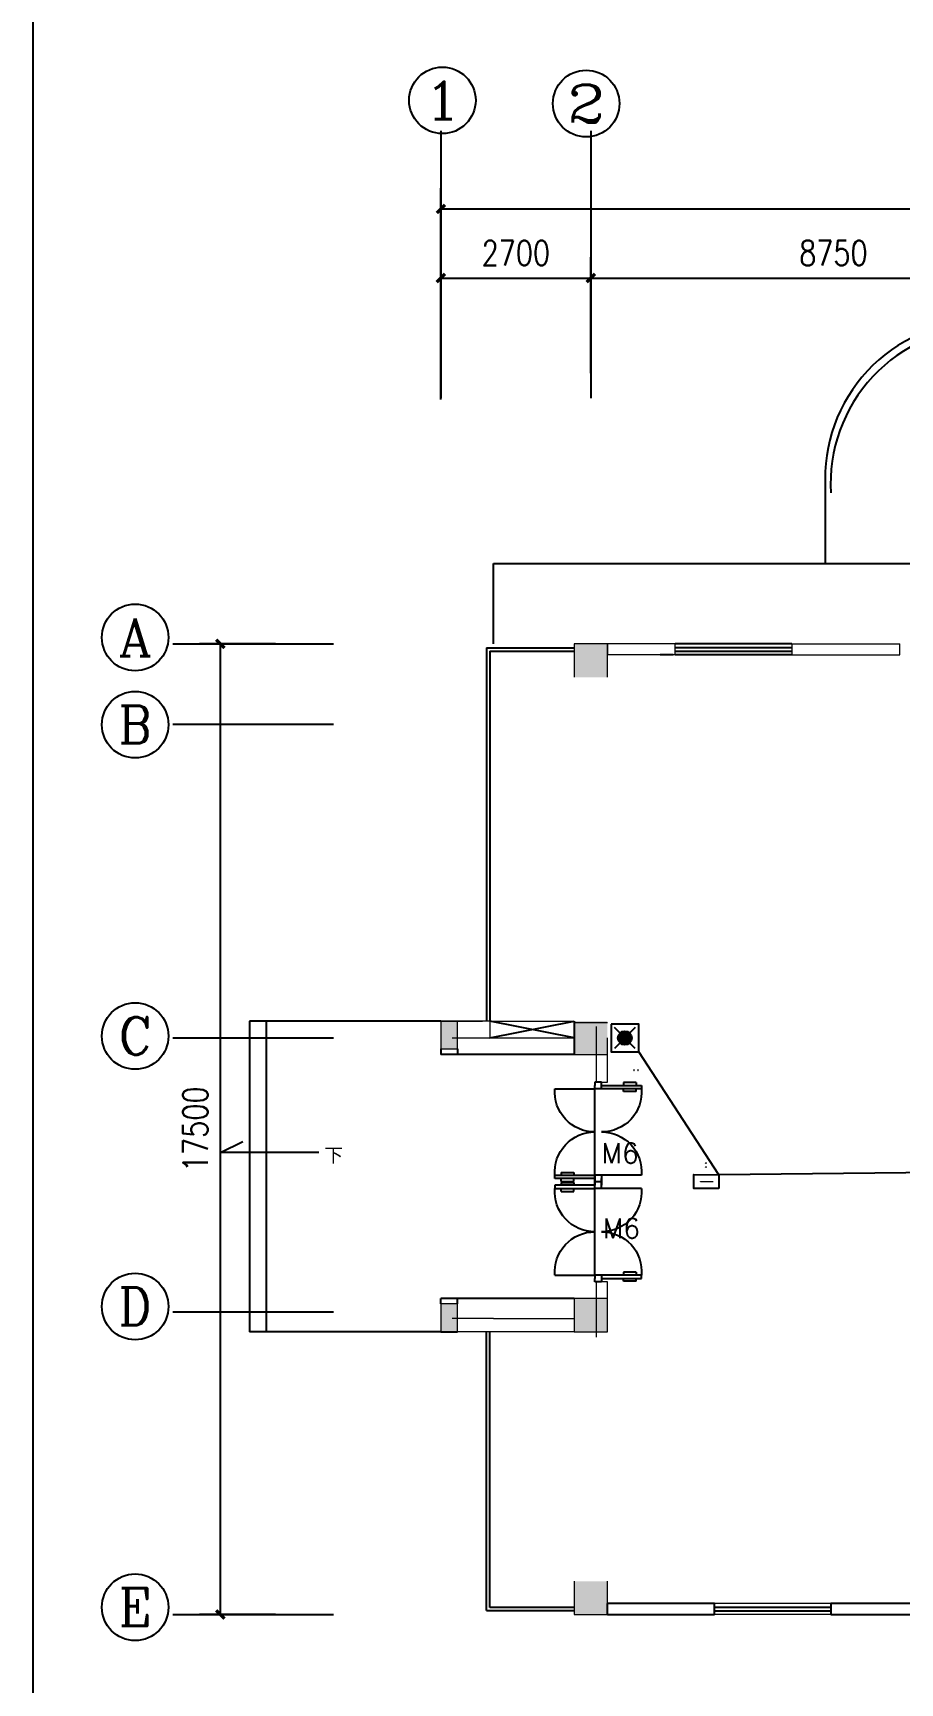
# Model space of a CAD drawing. Extents: x 1487452 to 1619693, y 165319 to 350168.
# Drawn here: x 1561972 to 1577601, y 198593 to 228341 of the extents above; entities that cross this region are included whole.
import ezdxf
from ezdxf.enums import TextEntityAlignment as Align

# ---------------------------------------------------------------- set-up
doc = ezdxf.new("R2010")
doc.units = 0
doc.header["$LTSCALE"] = 1000
doc.header["$MEASUREMENT"] = 0
doc.layers.get('0').update_dxf_attribs({"linetype": 'CONTINUOUS'})
doc.layers.get('Defpoints').update_dxf_attribs({"linetype": 'CONTINUOUS'})
for name, color, linetype in [('2', 6, 'CONTINUOUS'), ('AXIS', 3, 'CONTINUOUS'), ('AXIS_TEXT', 7, 'CONTINUOUS'), ('COLUMN', 9, 'CONTINUOUS'), ('Dim3', 30, 'CONTINUOUS'), ('DIME', 3, 'CONTINUOUS'), ('EQUIP', 3, 'CONTINUOUS'), ('G', 4, 'CONTINUOUS'), ('WALL', 4, 'CONTINUOUS')]:
    doc.layers.add(name, color=color, linetype=linetype)
doc.styles.add('_TCH_AXIS', font='COMPLEX', dxfattribs={"bigfont": 'GBCBIG'})
doc.styles.add('_TCH_DIM', font='SIMPLEX', dxfattribs={"bigfont": 'GBCBIG'})
doc.styles.add('DIM_FONT', font='SIMPLEX.shx', dxfattribs={"width": 0.8})
doc.styles.add('常用字体', font='isocp.shx', dxfattribs={"width": 0.9, "bigfont": 'gbcbig.shx'})
doc.styles.add('黑体', font='SIMHEI.TTF')
doc.dimstyles.new('DIMN150', dxfattribs={"dimscale": 1.5, "dimtxt": 300, "dimasz": 100, "dimexe": 250, "dimexo": 300, "dimgap": 150, "dimtad": 1, "dimdec": 0, "dimzin": 0, "dimdsep": 46, "dimtxsty": 'DIM_FONT', "dimblk": 'ARCHTICK', "dimcen": 0.09, "dimclrt": 7, "dimazin": 2, "dimtfac": 1, "dimtdec": 0, "dimtix": 1, "dimtmove": 2, "dimatfit": 3, "dimldrblk": 'ARCHTICK', "dimfxl": 1, "dimtolj": 1, "dimtzin": 0, "dimarcsym": 0})

# ---------------------------------------------------------------- blocks, each defined once
blk = doc.blocks.new('_ArchTick')
at = {"color": 0, "linetype": 'ByBlock', "const_width": 0.4}
blk.add_lwpolyline([(-0.5, -0.5), (0.5, 0.5)], dxfattribs=at)
blk = doc.blocks.new('*D173')
at = {"layer": 'AXIS', "color": 0, "linetype": 'Continuous', "lineweight": -2, "transparency": 16777216}
for p, q in [((1566344, 217327), (1564974, 217327)), ((1565349, 217327), (1565349, 199827)), ((1566344, 199827), (1564974, 199827))]:
    blk.add_line(p, q, dxfattribs=at)
at = {"layer": 'Defpoints', "color": 0, "linetype": 'Continuous', "transparency": 16777216}
for p in [(1566794, 217327), (1565349, 199827), (1566794, 199827)]:
    blk.add_point(p, dxfattribs=at)
at = {"layer": 'AXIS', "color": 0, "linetype": 'Continuous', "lineweight": -2, "transparency": 16777216, "xscale": 150, "yscale": 150, "zscale": 150}
for p, rotation in [((1565349, 217327), 90), ((1565349, 199827), 270)]:
    blk.add_blockref('_ArchTick', p, dxfattribs=dict(at, rotation=rotation))
at = {"layer": 'AXIS', "color": 2, "linetype": 'Continuous', "transparency": 16777216, "insert": (1564899, 208577), "char_height": 450, "attachment_point": 5, "rotation": 90, "style": 'DIM_FONT'}
blk.add_mtext('\\A1;17500', dxfattribs=at)
blk = doc.blocks.new('*D179')
at = {"layer": 'AXIS', "color": 0, "linetype": 'Continuous', "lineweight": -2, "transparency": 16777216}
for p, q in [((1569326, 222206), (1569326, 224299)), ((1572026, 222206), (1572026, 224299)), ((1569326, 223924), (1572026, 223924))]:
    blk.add_line(p, q, dxfattribs=at)
at = {"layer": 'Defpoints', "color": 0, "linetype": 'Continuous', "transparency": 16777216}
for p in [(1572026, 223924), (1569326, 221756), (1572026, 221756)]:
    blk.add_point(p, dxfattribs=at)
at = {"layer": 'AXIS', "color": 0, "linetype": 'Continuous', "lineweight": -2, "transparency": 16777216, "xscale": 150, "yscale": 150, "zscale": 150, "rotation": 180}
blk.add_blockref('_ArchTick', (1569326, 223924), dxfattribs=at)
at = {"layer": 'AXIS', "color": 0, "linetype": 'Continuous', "lineweight": -2, "transparency": 16777216, "xscale": 150, "yscale": 150, "zscale": 150}
blk.add_blockref('_ArchTick', (1572026, 223924), dxfattribs=at)
at = {"layer": 'AXIS', "color": 2, "linetype": 'Continuous', "transparency": 16777216, "insert": (1570676, 224374), "char_height": 450, "attachment_point": 5, "style": 'DIM_FONT'}
blk.add_mtext('\\A1;2700', dxfattribs=at)
blk = doc.blocks.new('*D180')
at = {"layer": 'AXIS', "color": 0, "linetype": 'Continuous', "lineweight": -2, "transparency": 16777216}
for p, q in [((1572026, 222206), (1572026, 224299)), ((1580776, 222206), (1580776, 224299)), ((1572026, 223924), (1580776, 223924))]:
    blk.add_line(p, q, dxfattribs=at)
at = {"layer": 'Defpoints', "color": 0, "linetype": 'Continuous', "transparency": 16777216}
for p in [(1580776, 223924), (1572026, 221756), (1580776, 221756)]:
    blk.add_point(p, dxfattribs=at)
at = {"layer": 'AXIS', "color": 0, "linetype": 'Continuous', "lineweight": -2, "transparency": 16777216, "xscale": 150, "yscale": 150, "zscale": 150, "rotation": 180}
blk.add_blockref('_ArchTick', (1572026, 223924), dxfattribs=at)
at = {"layer": 'AXIS', "color": 0, "linetype": 'Continuous', "lineweight": -2, "transparency": 16777216, "xscale": 150, "yscale": 150, "zscale": 150}
blk.add_blockref('_ArchTick', (1580776, 223924), dxfattribs=at)
at = {"layer": 'AXIS', "color": 2, "linetype": 'Continuous', "transparency": 16777216, "insert": (1576401, 224374), "char_height": 450, "attachment_point": 5, "style": 'DIM_FONT'}
blk.add_mtext('\\A1;8750', dxfattribs=at)
blk = doc.blocks.new('*D187')
at = {"layer": 'AXIS', "color": 0, "linetype": 'Continuous', "lineweight": -2, "transparency": 16777216}
for p, q in [((1569326, 221731), (1569326, 225544)), ((1613476, 221731), (1613476, 225544)), ((1569326, 225169), (1613476, 225169))]:
    blk.add_line(p, q, dxfattribs=at)
at = {"layer": 'Defpoints', "color": 0, "linetype": 'Continuous', "transparency": 16777216}
for p in [(1613476, 225169), (1569326, 221281), (1613476, 221281)]:
    blk.add_point(p, dxfattribs=at)
at = {"layer": 'AXIS', "color": 0, "linetype": 'Continuous', "lineweight": -2, "transparency": 16777216, "xscale": 150, "yscale": 150, "zscale": 150, "rotation": 180}
blk.add_blockref('_ArchTick', (1569326, 225169), dxfattribs=at)
at = {"layer": 'AXIS', "color": 0, "linetype": 'Continuous', "lineweight": -2, "transparency": 16777216, "xscale": 150, "yscale": 150, "zscale": 150}
blk.add_blockref('_ArchTick', (1613476, 225169), dxfattribs=at)
at = {"layer": 'AXIS', "color": 2, "linetype": 'Continuous', "transparency": 16777216, "insert": (1591401, 225619), "char_height": 450, "attachment_point": 5, "style": 'DIM_FONT'}
blk.add_mtext('\\A1;44150', dxfattribs=at)
blk = doc.blocks.new('_LINKPT1')
blk.add_line((0, 0), (0, 0))
blk = doc.blocks.new('_Y15ITF')
blk.add_lwpolyline([(0.45, 0), (-0.45, 0), (-0.45, 0.5), (0.45, 0.5)], close=True)
blk.add_lwpolyline([(0.25, 0.25, 0.05, 0.05, 0), (-0.05, 0.25, 0.2, 0, 0), (-0.25, 0.25, 0, 0, 0)], format="xyseb")
at = {"xscale": 0.002, "yscale": 0.002, "zscale": 0.002}
for p in [(-0.45, 0.5), (-0.45, 0.25), (-0.45, 0), (0, 0.5), (0, 0), (0.45, 0.5), (0.45, 0.25), (0.45, 0)]:
    blk.add_blockref('_LINKPT1', p, dxfattribs=at)
at = {"style": '常用字体', "width": 0.9, "flags": 8}
blk.add_attdef('$TEXT$', text='', height=0.6, dxfattribs=at).set_placement((0.245, 0.845), align=Align.MIDDLE_CENTER)
at = {"style": 'DIM_FONT', "width": 0.8, "flags": 9}
blk.add_attdef('A', (0, 0), '', height=0.00002, dxfattribs=at)
blk = doc.blocks.new('_Y22IEB')
for p, q in [((-0.375, 0.875), (0.375, 0.125)), ((0.375, 0.875), (-0.375, 0.125))]:
    blk.add_line(p, q)
blk.add_lwpolyline([(-0.5, 0), (0.5, 0), (0.5, 1), (-0.5, 1)], close=True)
blk.add_circle((0, 0.5), 0.25)
for points in [[(-0.217, 0.625), (0.217, 0.625), (-0.25, 0.5), (0.25, 0.5)], [(-0.125, 0.717), (0.125, 0.717), (-0.217, 0.625), (0.217, 0.625)], [(0, 0.75), (0, 0.75), (-0.125, 0.717), (0.125, 0.717)], [(-0.217, 0.375), (0.217, 0.375), (-0.25, 0.5), (0.25, 0.5)], [(-0.125, 0.283), (0.125, 0.283), (-0.217, 0.375), (0.217, 0.375)], [(0, 0.25), (0, 0.25), (-0.125, 0.283), (0.125, 0.283)]]:
    blk.add_solid(points)
at = {"xscale": 0.002, "yscale": 0.002, "zscale": 0.002}
for p in [(0, 0.75), (-0.25, 0.5), (0, 0.25), (0.25, 0.5)]:
    blk.add_blockref('_LINKPT1', p, dxfattribs=at)
at = {"style": '常用字体', "width": 0.9, "flags": 8}
blk.add_attdef('$TEXT$', text='', height=0.6, dxfattribs=at).set_placement((0.9, 0.9), align=Align.MIDDLE_CENTER)
at = {"style": 'DIM_FONT', "width": 0.8, "flags": 9}
blk.add_attdef('A', (0, 0), '', height=0.00002, dxfattribs=at)

msp = doc.modelspace()

# ---------------------------------------------------------------- hatches: boundary and pattern name
at = {"lineweight": 13}
for points in [[(1571726.2, 216727.3), (1572326.2, 216727.3), (1572326.2, 217327.3), (1571726.2, 217327.3)], [(1569326.2, 210027.3), (1569626.2, 210027.3), (1569626.2, 210527.3), (1569326.2, 210527.3)], [(1571726.2, 209927.3), (1572326.2, 209927.3), (1572326.2, 210527.3), (1571726.2, 210527.3)], [(1569326.2, 204927.3), (1569626.2, 204927.3), (1569626.2, 205427.3), (1569326.2, 205427.3)], [(1571726.2, 204927.3), (1572326.2, 204927.3), (1572326.2, 205527.3), (1571726.2, 205527.3)], [(1571726.2, 199827.3), (1572326.2, 199827.3), (1572326.2, 200427.3), (1571726.2, 200427.3)], [(1571726.2, 199827.3), (1572326.2, 199827.3), (1572326.2, 200427.3), (1571726.2, 200427.3)]]:
    msp.add_hatch(color=256, dxfattribs=at).paths.add_polyline_path(points)

# ---------------------------------------------------------------- linework, layer by layer
for p, q in [((1572326.2, 217327.3), (1571726.2, 217327.3)), ((1571726.2, 217327.3), (1571726.2, 216727.3)), ((1572326.2, 216727.3), (1572326.2, 217327.3)), ((1572326.2, 217327.3), (1572326.2, 217127.3)), ((1573551.2, 217327.3), (1572326.2, 217327.3)), ((1573551.2, 217127.3), (1573551.2, 217327.3)), ((1575651.2, 217327.3), (1575651.2, 217127.3)), ((1575651.2, 217327.3), (1577601.2, 217327.3)), ((1577601.2, 217127.3), (1577601.2, 217327.3)), ((1573551.2, 217127.3), (1572326.2, 217127.3)), ((1575651.2, 217127.3), (1577601.2, 217127.3)), ((1569326.2, 210527.3), (1570076.2, 210527.3)), ((1569626.2, 210527.3), (1569326.2, 210527.3)), ((1569326.2, 210527.3), (1569326.2, 210027.3)), ((1569626.2, 210027.3), (1569626.2, 210527.3)), ((1570206.2, 210527.3), (1569626.2, 210527.3)), ((1570206.2, 210527.3), (1571726.2, 210527.3)), ((1570206.2, 210527.3), (1570206.2, 210227.3)), ((1572328.5, 210493.5), (1571728.5, 210493.5)), ((1572126.2, 210427.3), (1572126.2, 209427.6)), ((1569326.2, 210027.3), (1569626.2, 210027.3)), ((1569526.2, 210227.3), (1571726.2, 210227.3)), ((1572326.2, 209427.6), (1572326.2, 210227.3)), ((1571726.2, 209927.3), (1572326.2, 209927.3)), ((1572126.2, 209427.6), (1572326.2, 209427.6)), ((1572326.2, 205827.6), (1572126.2, 205827.6)), ((1572126.2, 205827.6), (1572126.2, 204827.3)), ((1572326.2, 205067.3), (1572326.2, 205827.6)), ((1569626.2, 205427.3), (1569326.2, 205427.3)), ((1569326.2, 205427.3), (1569326.2, 204927.3)), ((1569626.2, 204927.3), (1569626.2, 205427.3)), ((1572326.2, 205527.3), (1571726.2, 205527.3)), ((1571726.2, 205527.3), (1571726.2, 204927.3)), ((1572326.2, 204927.3), (1572326.2, 205527.3)), ((1570276.2, 205167.3), (1569526.2, 205167.3)), ((1570276.2, 205167.3), (1571726.2, 205167.3)), ((1570076.2, 204927.3), (1569326.2, 204927.3)), ((1571726.2, 204927.3), (1570076.2, 204927.3)), ((1571726.2, 204927.3), (1572326.2, 204927.3)), ((1571726.2, 200427.3), (1571726.2, 199827.3)), ((1571726.2, 200427.3), (1571726.2, 199827.3)), ((1572326.2, 199827.3), (1572326.2, 200427.3)), ((1572326.2, 199827.3), (1572326.2, 200427.3)), ((1571726.2, 199827.3), (1572326.2, 199827.3)), ((1571726.2, 199827.3), (1572326.2, 199827.3))]:
    msp.add_line(p, q, dxfattribs=at)
at = {"color": 251, "lineweight": 13}
for p, q in [((1576356.2, 200027.3), (1574256.2, 200027.3)), ((1576356.2, 199827.3), (1574256.2, 199827.3))]:
    msp.add_line(p, q, dxfattribs=at)
at = {"color": 7}
msp.add_lwpolyline([(1561972.5, 188551), (1561972.5, 228955.2), (1619692.7, 228955.2)], dxfattribs=at)
at = {"layer": '2', "color": 251, "ltscale": 600}
for p, q in [((1570146.2, 217257.3), (1570146.2, 210527.3)), ((1570146.2, 217257.3), (1571726.2, 217257.3)), ((1570206.2, 217197.3), (1570206.2, 210527.3)), ((1570206.2, 217197.3), (1571726.2, 217197.3)), ((1571726.2, 210527.3), (1571726.2, 209927.3))]:
    msp.add_line(p, q, dxfattribs=at)
at = {"layer": 'AXIS', "linetype": 'Continuous'}
for p, q in [((1569326.2, 226578), (1569326.2, 221756.1)), ((1572026.2, 226578), (1572026.2, 221756.1)), ((1564495.2, 217327.3), (1567388.4, 217327.3)), ((1564495.2, 215877.3), (1567388.4, 215877.3)), ((1564495.2, 210227.3), (1567388.4, 210227.3)), ((1564495.2, 205287.3), (1567388.4, 205287.3)), ((1564495.2, 199827.3), (1567388.4, 199827.3))]:
    msp.add_line(p, q, dxfattribs=at)
for centre in [(1569352.2, 227127.1), (1571943.9, 227068.9), (1563813.9, 217444.1), (1563813.9, 215870.5), (1563813.9, 210257.1), (1563813.9, 205380.8), (1563813.9, 199958.5)]:
    msp.add_circle(centre, 600, dxfattribs=at)
at = {"layer": 'COLUMN', "linetype": 'Continuous'}
msp.add_line((1569326.2, 204927.3), (1569626.2, 204927.3), dxfattribs=at)
at = {"layer": 'Dim3', "color": 251, "ltscale": 0.4}
for p, q in [((1576255.1, 220147.8), (1576255.1, 218777.3)), ((1570276.2, 217327.3), (1570276.2, 218777.3)), ((1570276.2, 218777.3), (1583676.2, 218777.3)), ((1575651.2, 217327.3), (1573551.2, 217327.3)), ((1573512.3, 217127.3), (1573279.8, 217127.3)), ((1575651.2, 217127.3), (1573551.2, 217127.3)), ((1569326.2, 210527.3), (1565876.2, 210527.3)), ((1565876.2, 210527.3), (1565876.2, 204927.3)), ((1566176.2, 210527.3), (1566176.2, 204927.3)), ((1572101.2, 205947.6), (1572101.2, 209307.6)), ((1569326.2, 204927.3), (1565876.2, 204927.3)), ((1570146.2, 199897.3), (1570146.2, 204927.3)), ((1570206.2, 199957.3), (1570206.2, 204927.3)), ((1571726.2, 199957.3), (1570206.2, 199957.3)), ((1570146.2, 199897.3), (1571726.2, 199897.3))]:
    msp.add_line(p, q, dxfattribs=at)
at = {"layer": 'Dim3', "color": 251, "ltscale": 0.4, "extrusion": (0, 0, -1)}
for p, q in [((1572101.2, 209427.6), (1572101.2, 209427.6)), ((1572221.2, 209427.6), (1572101.2, 209427.6)), ((1572101.2, 209427.6), (1572101.2, 209367.6)), ((1572221.2, 209307.6), (1572221.2, 209427.6)), ((1572221.2, 209427.6), (1572221.2, 209427.6)), ((1571381.2, 209307.6), (1572101.2, 209307.6)), ((1572101.2, 209307.6), (1572101.2, 209367.6)), ((1572221.2, 209307.6), (1572101.2, 209307.6)), ((1572221.2, 209367.6), (1572941.2, 209367.6)), ((1572221.2, 209307.6), (1572221.2, 209367.6)), ((1572941.2, 209307.6), (1572221.2, 209307.6)), ((1572845.5, 209418.3), (1572614.6, 209418.3)), ((1572614.6, 209418.3), (1572614.6, 209367.6)), ((1572614.6, 209256.8), (1572614.6, 209307.6)), ((1572845.5, 209256.8), (1572614.6, 209256.8)), ((1572845.5, 209418.3), (1572845.5, 209367.6)), ((1572845.5, 209256.8), (1572845.5, 209307.6)), ((1572941.2, 209367.6), (1572941.2, 209307.6)), ((1571381.2, 207747.6), (1572101.2, 207747.6)), ((1571381.2, 207687.6), (1571381.2, 207747.6)), ((1572101.2, 207687.6), (1571381.2, 207687.6)), ((1571491.6, 207798.3), (1571722.5, 207798.3)), ((1571491.6, 207798.3), (1571491.6, 207747.6)), ((1571491.6, 207636.8), (1571491.6, 207687.6)), ((1571722.5, 207798.3), (1571722.5, 207747.6)), ((1571722.5, 207636.8), (1571722.5, 207687.6)), ((1572221.2, 207747.6), (1572101.2, 207747.6)), ((1572101.2, 207747.6), (1572101.2, 207627.6)), ((1572101.2, 207747.6), (1572101.2, 207687.6)), ((1572101.2, 207627.6), (1572101.2, 207687.6)), ((1572941.2, 207747.6), (1572221.2, 207747.6)), ((1572221.2, 207747.6), (1572221.2, 207687.6)), ((1572221.2, 207747.6), (1572221.2, 207627.6)), ((1572221.2, 207627.6), (1572221.2, 207687.6)), ((1572101.2, 207567.6), (1571381.2, 207567.6)), ((1571381.2, 207567.6), (1571381.2, 207507.6)), ((1571381.2, 207507.6), (1572101.2, 207507.6)), ((1571491.6, 207636.8), (1571722.5, 207636.8)), ((1571491.6, 207618.3), (1571722.5, 207618.3)), ((1571491.6, 207618.3), (1571491.6, 207567.6)), ((1571491.6, 207456.8), (1571491.6, 207507.6)), ((1571491.6, 207456.8), (1571722.5, 207456.8)), ((1571722.5, 207618.3), (1571722.5, 207567.6)), ((1571722.5, 207456.8), (1571722.5, 207507.6)), ((1572101.2, 207507.6), (1572101.2, 207627.6)), ((1572101.2, 207627.6), (1572101.2, 207627.6)), ((1572221.2, 207627.6), (1572101.2, 207627.6)), ((1572101.2, 207627.6), (1572101.2, 207567.6)), ((1572101.2, 207627.6), (1572101.2, 207627.6)), ((1572221.2, 207627.6), (1572101.2, 207627.6)), ((1572101.2, 207507.6), (1572101.2, 207567.6)), ((1572221.2, 207507.6), (1572101.2, 207507.6)), ((1572221.2, 207627.6), (1572221.2, 207567.6)), ((1572221.2, 207507.6), (1572221.2, 207627.6)), ((1572221.2, 207627.6), (1572221.2, 207627.6)), ((1572221.2, 207627.6), (1572221.2, 207627.6)), ((1572221.2, 207507.6), (1572221.2, 207567.6)), ((1572941.2, 207507.6), (1572221.2, 207507.6)), ((1571381.2, 205947.6), (1572101.2, 205947.6)), ((1572221.2, 205947.6), (1572101.2, 205947.6)), ((1572101.2, 205947.6), (1572101.2, 205887.6)), ((1572101.2, 205827.6), (1572101.2, 205887.6)), ((1572941.2, 205947.6), (1572221.2, 205947.6)), ((1572221.2, 205947.6), (1572221.2, 205887.6)), ((1572221.2, 205947.6), (1572221.2, 205827.6)), ((1572221.2, 205887.6), (1572941.2, 205887.6)), ((1572845.5, 205998.3), (1572614.6, 205998.3)), ((1572614.6, 205998.3), (1572614.6, 205947.6)), ((1572614.6, 205836.8), (1572614.6, 205887.6)), ((1572845.5, 205998.3), (1572845.5, 205947.6)), ((1572845.5, 205836.8), (1572845.5, 205887.6)), ((1572941.2, 205887.6), (1572941.2, 205947.6)), ((1572101.2, 205827.6), (1572101.2, 205827.6)), ((1572221.2, 205827.6), (1572101.2, 205827.6)), ((1572221.2, 205827.6), (1572221.2, 205827.6)), ((1572845.5, 205836.8), (1572614.6, 205836.8))]:
    msp.add_line(p, q, dxfattribs=at)
at = {"layer": 'Dim3', "color": 0, "ltscale": 0.4}
for p, q in [((1565350.2, 208158.9), (1565754.9, 208358.8)), ((1565650.2, 208158.9), (1565350.2, 208158.9)), ((1567123, 208158.9), (1565650.2, 208158.9))]:
    msp.add_line(p, q, dxfattribs=at)
at = {"layer": 'Dim3', "color": 7, "ltscale": 0.4}
for p, q in [((1574256.2, 200027.3), (1572326.2, 200027.3)), ((1574256.2, 199827.3), (1574256.2, 200027.3)), ((1576356.2, 200027.3), (1576356.2, 199827.3)), ((1578056.2, 200027.3), (1576356.2, 200027.3)), ((1572326.2, 199827.3), (1574256.2, 199827.3)), ((1576356.2, 199827.3), (1578056.2, 199827.3))]:
    msp.add_line(p, q, dxfattribs=at)
at = {"layer": 'Dim3', "color": 250, "ltscale": 0.4}
for p, q in [((1574256.2, 199960.6), (1576356.2, 199960.6)), ((1574256.2, 199894), (1576356.2, 199894))]:
    msp.add_line(p, q, dxfattribs=at)
at = {"layer": 'Dim3', "color": 251, "ltscale": 0.4}
for centre in [(1579085.2, 220313.3), (1579185.2, 220213.3)]:
    msp.add_arc(centre, 2835, 90.61707, 183.34732, dxfattribs=at)
at = {"layer": 'Dim3', "color": 250, "ltscale": 0.4, "extrusion": (0, 0, -1)}
for centre, start, end in [((-1572098.7, 209247.6), 269.80068, 4.78054), ((-1572223.7, 209247.6), 175.21946, 270.19932), ((-1572098.7, 207807.6), 355.21946, 90.19932), ((-1572223.7, 207807.6), 89.80068, 184.78054), ((-1572098.7, 207447.6), 269.80068, 4.78054), ((-1572223.7, 207447.6), 175.21946, 270.19932), ((-1572098.7, 206007.6), 355.21946, 90.19932), ((-1572223.7, 206007.6), 89.80068, 184.78054)]:
    msp.add_arc(centre, 720, start, end, dxfattribs=at)
at = {"layer": 'DIME', "color": 250, "ltscale": 0.4}
for p, q in [((1573551.2, 217260.6), (1575651.2, 217260.6)), ((1573551.2, 217194), (1575651.2, 217194)), ((1570206.2, 210227.3), (1571726.2, 210527.3)), ((1571726.2, 210227.3), (1570206.2, 210527.3))]:
    msp.add_line(p, q, dxfattribs=at)
at = {"layer": 'DIME', "color": 0, "ltscale": 0.4}
for p, q in [((1569326.2, 210027.3), (1569326.2, 209927.3)), ((1569626.2, 210027.3), (1569626.2, 209927.3)), ((1571726.2, 209927.3), (1569326.2, 209927.3)), ((1571726.2, 205527.3), (1569326.2, 205527.3)), ((1569326.2, 205427.3), (1569326.2, 205527.3)), ((1569626.2, 205427.3), (1569626.2, 205527.3))]:
    msp.add_line(p, q, dxfattribs=at)
at = {"layer": 'G', "color": 4, "ltscale": 0.4}
for p, q in [((1574334.1, 207757.9), (1572892.3, 209971.8)), ((1579919.5, 207811.7), (1574334.1, 207757.9))]:
    msp.add_line(p, q, dxfattribs=at)
at = {"layer": 'WALL', "color": 7, "linetype": 'Continuous'}
for p, q in [((1572326.2, 199827.3), (1572326.2, 200027.3)), ((1572326.2, 200027.3), (1572326.2, 200027.3)), ((1572326.2, 199827.3), (1572326.2, 199827.3))]:
    msp.add_line(p, q, dxfattribs=at)

# ---------------------------------------------------------------- block references
at = {"layer": 'EQUIP'}
ref = msp.add_blockref('_Y22IEB', (1572392.3, 210221.8), dxfattribs=dict(at, xscale=500, yscale=500, zscale=500, rotation=270))
ref.add_attrib('$TEXT$', '..', dxfattribs={"layer": '0', "height": 300, "style": '常用字体', "width": 0.9, "flags": 8}).set_placement((1572842.3, 209771.8), align=Align.MIDDLE_CENTER)
ref = msp.add_blockref('_Y15ITF', (1574109.1, 207507.9), dxfattribs=dict(at, xscale=500.000000001613, yscale=500, zscale=500, rotation=359.9925999997166))
ref.add_attrib('$TEXT$', '..', dxfattribs={"layer": '0', "height": 300, "rotation": 270, "style": '常用字体', "width": 0.9, "flags": 8}).set_placement((1574231.6, 207930.4), align=Align.MIDDLE_CENTER)

# ---------------------------------------------------------------- texts
at = {"layer": 'AXIS_TEXT', "color": 2, "linetype": 'Continuous', "style": '_TCH_AXIS'}
for s, width, p, p2 in [('1', 2.333333, (1569012.8, 226787.7), (1569691.6, 226787.7)), ('2', 1.5, (1571604.4, 226729.5), (1572283.3, 226729.5))]:
    msp.add_text(s, height=678.8, dxfattribs=dict(at, width=width)).set_placement(p, p2, align=Align.FIT)
for tag, width, p, p2 in [('A', 1.031197, (1563513.9, 217108.1), (1564113.9, 217108.1)), ('B', 1.091856, (1563513.9, 215534.5), (1564113.9, 215534.5)), ('C', 1.237437, (1563513.9, 209921.1), (1564113.9, 209921.1)), ('D', 1.091856, (1563513.9, 205044.8), (1564113.9, 205044.8)), ('E', 1.160097, (1563513.9, 199622.5), (1564113.9, 199622.5))]:
    msp.add_attdef(tag, text='', height=678.8, dxfattribs=dict(at, width=width)).set_placement(p, p2, align=Align.FIT)
at = {"layer": 'Dim3', "color": 2, "ltscale": 0.4, "style": '黑体'}
msp.add_text('下', height=249.6, dxfattribs=at).set_placement((1567223, 207983.9))
at = {"layer": 'Dim3', "color": 251, "ltscale": 0.4, "style": '_TCH_DIM'}
for p in [(1572218.3, 207966.5), (1572242.2, 206611.6)]:
    msp.add_text('M6', height=357.45, dxfattribs=at).set_placement(p)

# ---------------------------------------------------------------- dimensions: what is measured, and where the dimension line sits
at = {"layer": 'AXIS', "linetype": 'Continuous'}
for base, p1, p2, picture, middle in [((1613476.2, 225169), (1569326.2, 221280.8), (1613476.2, 221280.8), '*D187', (1591401.2, 225619)), ((1572026.2, 223924.4), (1569326.2, 221756.1), (1572026.2, 221756.1), '*D179', (1570676.2, 224374.4)), ((1580776.2, 223924.4), (1572026.2, 221756.1), (1580776.2, 221756.1), '*D180', (1576401.2, 224374.4))]:
    dim = msp.add_linear_dim(base=base, p1=p1, p2=p2, dimstyle='DIMN150', override={"dimclrt": 2}, dxfattribs=at)
    dim.commit()
    dim.dimension.update_dxf_attribs({"geometry": picture, "text_midpoint": middle})
dim = msp.add_linear_dim(base=(1565348.8, 199827.3), p1=(1566794.3, 217327.3), p2=(1566794.3, 199827.3), angle=90, dimstyle='DIMN150', override={"dimclrt": 2}, dxfattribs=at)
dim.commit()
dim.dimension.update_dxf_attribs({"geometry": '*D173', "text_midpoint": (1564898.8, 208577.3)})

doc.saveas('drawing.dxf')
